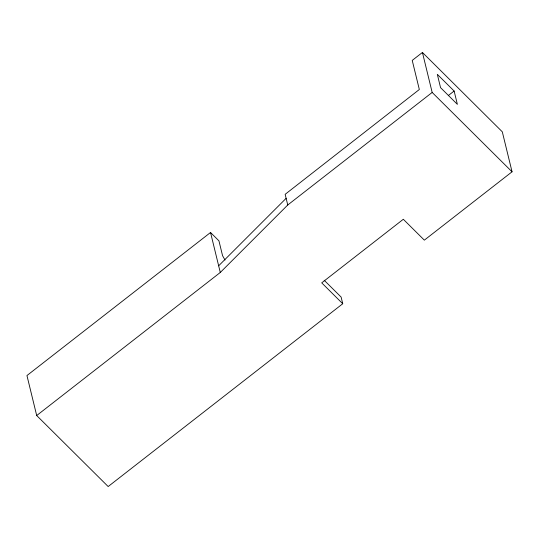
<?xml version="1.0" encoding="UTF-8"?>
<svg xmlns="http://www.w3.org/2000/svg" width="539" height="539" viewBox="0 0 539 539"><rect width="100%" height="100%" fill="white"/><g stroke="black" fill="none" stroke-linecap="round" stroke-linejoin="round"><path stroke-width="0.81" d="M218.659 265.808L286.128 198.325M324.188 280.253L341.12 297.07L342.743 303.74L108.164 486.542L36.699 415.535L220.283 272.471L287.752 204.988L432.17 92.445L422.428 52.458L412.227 60.408L419.329 89.501L285.151 194.323L287.752 204.988M225.012 260.034L222.56 255.695L218.942 240.845L210.533 232.491L26.95 375.555L36.699 415.535M448.394 95.497L454.128 91.024L437.311 74.321L440.558 87.648L457.375 104.35L454.128 91.024M422.428 52.458L502.301 131.819L512.05 171.8L424.341 240.151L403.32 219.272L321.722 282.854L342.743 303.74M432.17 92.445L512.05 171.8M210.533 232.491L220.283 272.471"/></g></svg>
